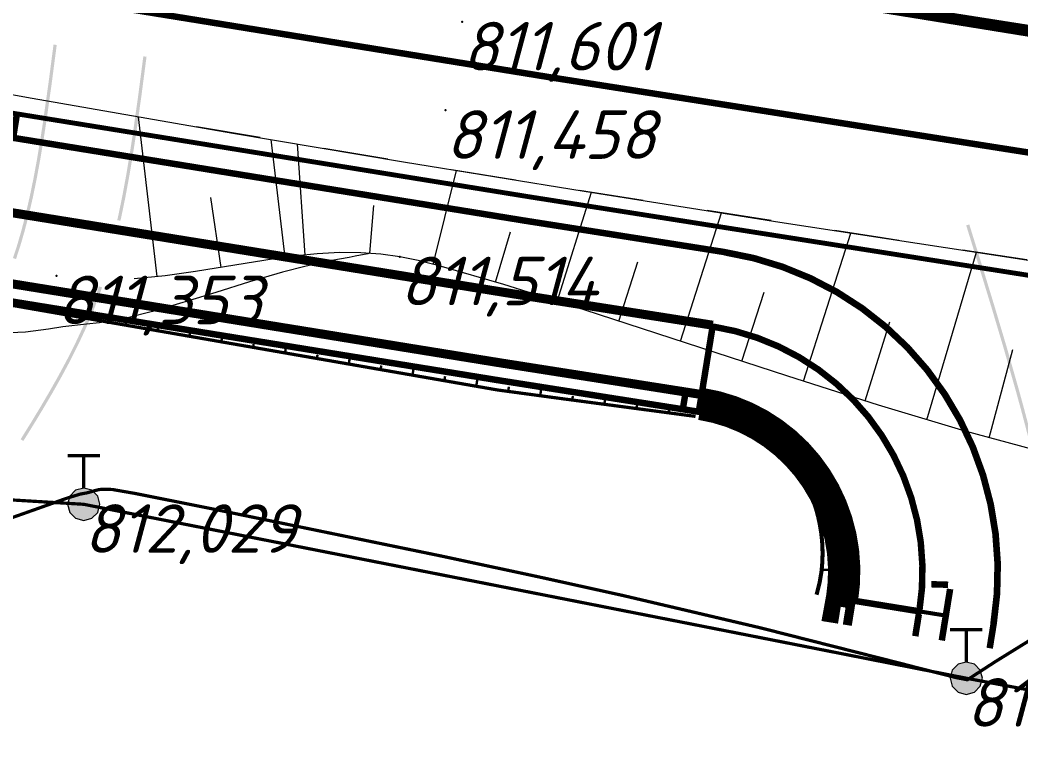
# Model space of a CAD drawing. Header units: metres. Extents: x 629572 to 645168, y 4785785 to 4790166.
# Drawn here: x 635533.8 to 635564.75, y 4788039.04 to 4788061.88 of the extents above; entities that cross this region are included whole.
import ezdxf

# ---------------------------------------------------------------- set-up
doc = ezdxf.new("R2010")
doc.units = ezdxf.units.M
for name, pattern in [('Cплошная', [0]), ('Сплошная', [0]), ('Сплошная_0_50', [0]), ('Штриховая 2', [4, 2, -2]), ('Штриховая 2_0_50', [2, 1, -1]), ('Штрихпунктирная 2', [10, 5, -2.5, 0, -2.5])]:
    doc.linetypes.add(name, pattern=pattern)
doc.layers.get('0').update_dxf_attribs({"linetype": 'CONTINUOUS'})
for name, color, linetype in [('АД ось слева_9м', 7, 'CONTINUOUS'), ('Бровка', 7, 'CONTINUOUS'), ('Горизонтали', 7, 'CONTINUOUS'), ('Границы частей обочин', 7, 'CONTINUOUS'), ('Грунтовая часть обочины', 7, 'CONTINUOUS'), ('Дороги грунтовые_проселочные', 7, 'CONTINUOUS'), ('Дороги с покрытием (край_ бровка)', 7, 'CONTINUOUS'), ('Дорожные полосы', 7, 'CONTINUOUS'), ('каб.TNS+', 7, 'CONTINUOUS'), ('Кабельные столбики-сторожки', 7, 'CONTINUOUS'), ('Нурсултан', 7, 'CONTINUOUS'), ('Общая поверхность по верху_ ПЧ или ДП_откосы', 7, 'CONTINUOUS'), ('Тротуар укрепленной части обочины', 7, 'CONTINUOUS'), ('Укрепленная часть обочины', 7, 'CONTINUOUS')]:
    doc.layers.add(name, color=color, linetype=linetype)
doc.styles.add('ISOCPEUR', font='isocpeui.ttf')
doc.styles.get("Standard").update_dxf_attribs({"font": 'isocpeui.ttf'})
doc.linetypes.add('TELEFON', pattern='A,8,["o",Standard,S=1,R=0,X=-4.33,Y=-0.34],-2', length=10)

# ---------------------------------------------------------------- blocks, each defined once
blk = doc.blocks.new('1010 - 119.2 эл.кабел.столбики-сторожки')
blk.add_hatch(color=7).paths.add_polyline_path([(-2.01e-05, 0.50001912), (-0.25001961, 0.43303235), (-0.43303235, 0.25001961), (-0.50001912, 2.01e-05), (-0.43303235, -0.24999951), (-0.25001961, -0.43301225), (-2.01e-05, -0.49999902), (0.24999951, -0.43301225), (0.43301225, -0.24999951), (0.49999902, 0), (0.43301225, 0.25001961), (0.24999951, 0.43303235), (0, 0.50001912)])
at = {"color": 7, "linetype": 'Continuous', "lineweight": 0, "const_width": 0.1, "flags": 128}
for points in [[(-0.5, 1.5), (0.5, 1.5)], [(0, 0.5), (0, 1.5)]]:
    blk.add_lwpolyline(points, dxfattribs=at)
at = {"color": 7, "linetype": 'Continuous', "lineweight": 0, "flags": 128}
blk.add_lwpolyline([(0, 0.5), (-0.25, 0.4330127), (-0.4330127, 0.25), (-0.5, 0), (-0.4330127, -0.25), (-0.25, -0.4330127), (0, -0.5), (0.25, -0.4330127), (0.4330127, -0.25), (0.5, -0), (0.4330127, 0.25), (0.25, 0.4330127), (0, 0.5)], close=True, dxfattribs=at)
at = {"color": 7, "style": 'ISOCPEUR', "flags": 1}
for tag in ['X', 'Отметка', 'Отметка', 'Имя объекта CREDO-III', 'Код объекта CREDO-III', 'Примечание', 'Тип попереч. профиля', 'Y']:
    blk.add_attdef(tag, (0, 0), '', height=2.5, dxfattribs=at)

msp = doc.modelspace()

# ---------------------------------------------------------------- hatches: boundary and pattern name
at = {"layer": 'Дороги грунтовые_проселочные'}
for points in [[(635533.67941573, 4788054.48933834), (635533.80289368, 4788054.86398859), (635533.80370675, 4788054.86375268), (635533.81785904, 4788054.9093945), (635533.81705564, 4788054.90965966), (635533.94627489, 4788055.35405696), (635533.94689613, 4788055.35389744), (635533.95789241, 4788055.39400916), (635533.95727636, 4788055.3941877), (635534.07862689, 4788055.86518262), (635534.07909409, 4788055.86507587), (635534.08759975, 4788055.90000746), (635534.08713565, 4788055.90012666), (635534.20077394, 4788056.39542384), (635534.20111828, 4788056.39535307), (635534.20421994, 4788056.41044139), (635534.20766389, 4788056.42545407), (635534.20732148, 4788056.42553288), (635534.31365098, 4788056.94286186), (635534.31389829, 4788056.94281549), (635534.31890246, 4788056.96841409), (635534.31865635, 4788056.96846547), (635534.41828285, 4788057.50561207), (635534.41845534, 4788057.50558306), (635534.42224505, 4788057.52697399), (635534.422073, 4788057.52700573), (635534.51577144, 4788058.0818336), (635534.51588518, 4788058.08181541), (635534.51871288, 4788058.09925368), (635534.51859888, 4788058.09927292), (635534.60648604, 4788058.66465457), (635534.60661791, 4788058.66463566), (635534.60794397, 4788058.67403416), (635534.6094017, 4788058.6834128), (635534.60926999, 4788058.68343346), (635534.77693273, 4788059.87188678), (635534.77699986, 4788059.87187805), (635534.77882074, 4788059.88526933), (635534.7787532, 4788059.88527826), (635534.93841706, 4788061.10519454), (635534.8392608, 4788061.11817217), (635534.67878521, 4788059.89205194), (635534.50902108, 4788058.68870021), (635534.41852752, 4788058.10655107), (635534.32179238, 4788057.53373941), (635534.21812825, 4788056.97482597), (635534.10649501, 4788056.43169178), (635533.98594273, 4788055.90625909), (635533.85563099, 4788055.40048085), (635533.71484886, 4788054.91632064), (635533.58443927, 4788054.52064095)], [(635536.90692769, 4788055.66930187), (635536.93675546, 4788055.79930773), (635536.94045514, 4788055.815433), (635536.94378594, 4788055.83163849), (635537.06157012, 4788056.40469951), (635537.06694497, 4788056.43219434), (635537.17529173, 4788057.01635285), (635537.17936217, 4788057.03932833), (635537.27961971, 4788057.63299895), (635537.28265688, 4788057.65172897), (635537.37617341, 4788058.25332636), (635537.3777393, 4788058.26339988), (635537.37916341, 4788058.27349442), (635537.55136623, 4788059.49412809), (635537.553322, 4788059.50851134), (635537.7147392, 4788060.74182783), (635537.61558294, 4788060.75480546), (635537.45416574, 4788059.52148897), (635537.45234486, 4788059.50809769), (635537.28014203, 4788058.28746402), (635537.27881614, 4788058.27806566), (635537.27735824, 4788058.26868688), (635537.18384171, 4788057.66708949), (635537.18101401, 4788057.64965122), (635537.08075647, 4788057.0559806), (635537.07696675, 4788057.03458966), (635536.96862, 4788056.45043116), (635536.96361583, 4788056.42483256), (635536.84583165, 4788055.85177154), (635536.84273056, 4788055.83668369), (635536.83928604, 4788055.82167053), (635536.80945827, 4788055.69166467)], [(635565.09313244, 4788048.90819077), (635565.01471864, 4788049.21589829), (635565.01477696, 4788049.21591373), (635565.01156708, 4788049.22826552), (635565.0115087, 4788049.22825036), (635564.84709719, 4788049.84884845), (635564.84714425, 4788049.84886144), (635564.84415687, 4788049.85994715), (635564.84410946, 4788049.85993533), (635564.67488732, 4788050.47742934), (635564.67496393, 4788050.47745104), (635564.67294996, 4788050.48449893), (635564.67101223, 4788050.49156962), (635564.6709356, 4788050.49154809), (635564.31281353, 4788051.74478403), (635564.31289645, 4788051.74480877), (635564.30861384, 4788051.7594807), (635564.30853068, 4788051.75945681), (635563.9347556, 4788053.01354852), (635563.93479217, 4788053.01356017), (635563.93330183, 4788053.01842621), (635563.93184789, 4788053.02330448), (635563.93181131, 4788053.02329285), (635563.54543409, 4788054.28483669), (635563.54544326, 4788054.28483945), (635563.54394462, 4788054.28969991), (635563.54393553, 4788054.28969687), (635563.14969622, 4788055.5598012), (635563.05416532, 4788055.53014849), (635563.44910253, 4788054.25779577), (635563.83754909, 4788052.98949539), (635564.21469176, 4788051.72410478), (635564.57662293, 4788050.45753893), (635564.74904431, 4788049.82837097), (635564.91633011, 4788049.19692335), (635564.99620304, 4788048.88349003)], [(635533.90764792, 4788048.86625505), (635534.21462171, 4788049.35958737), (635534.2190092, 4788049.36663844), (635534.22331564, 4788049.3737393), (635534.50596964, 4788049.83980548), (635534.5158271, 4788049.85630503), (635534.79193443, 4788050.32549185), (635534.80463968, 4788050.34752149), (635535.07187129, 4788050.82040836), (635535.08719299, 4788050.84822829), (635535.34321983, 4788051.32539459), (635535.35225668, 4788051.3422369), (635535.36084645, 4788051.35931155), (635535.60333946, 4788051.8413367), (635535.62286094, 4788051.8816827), (635535.84949108, 4788052.36914609), (635535.86498379, 4788052.40363917), (635535.97162246, 4788052.64959127), (635535.98230397, 4788052.67488046), (635536.08410352, 4788052.92240939), (635536.09491757, 4788052.94947421), (635536.19158688, 4788053.1986524), (635536.20243317, 4788053.22751664), (635536.2936811, 4788053.47841651), (635536.3012246, 4788053.4991585), (635536.30813331, 4788053.52012048), (635536.33870589, 4788053.61288191), (635536.24372942, 4788053.64418453), (635536.21315685, 4788053.5514231), (635536.20672461, 4788053.5319068), (635536.19970136, 4788053.51259531), (635536.10845342, 4788053.26169545), (635536.09835517, 4788053.23482188), (635536.00168586, 4788052.98564369), (635535.99161762, 4788052.96044544), (635535.88981807, 4788052.71291652), (635535.87987323, 4788052.68937143), (635535.77323456, 4788052.44341934), (635535.75881033, 4788052.41130513), (635535.53218019, 4788051.92384175), (635535.51400505, 4788051.88627828), (635535.27151203, 4788051.40425313), (635535.26351467, 4788051.38835606), (635535.25510106, 4788051.37267532), (635534.99907423, 4788050.89550901), (635534.98480921, 4788050.86960773), (635534.71757761, 4788050.39672086), (635534.70574859, 4788050.37621054), (635534.42964127, 4788049.90702371), (635534.42046364, 4788049.89166209), (635534.13780965, 4788049.42559591), (635534.13380021, 4788049.41898477), (635534.12971531, 4788049.41241999), (635533.82274152, 4788048.91908767)]]:
    msp.add_hatch(color=7, dxfattribs=at).paths.add_polyline_path(points)

# ---------------------------------------------------------------- linework, layer by layer
at = {"layer": 'АД ось слева_9м', "color": 1, "linetype": 'Штрихпунктирная 2', "lineweight": 0, "true_color": 0xff0000, "const_width": 0.3, "flags": 128}
msp.add_lwpolyline([(640034.33692704, 4789067.94364409, 0.0247400068), (639810.35452944, 4788955.08488888), (639724.25312346, 4788906.21871847, -0.0177491096), (639596.56787708, 4788839.62800443), (638712.15513538, 4788417.60731428, -0.0245074045), (638440.19953026, 4788303.83698078), (638256.38286615, 4788237.31875451, 0.0080079693), (638136.77244169, 4788191.85570681), (638136.77244157, 4788191.85570677), (638136.69508838, 4788191.82487875), (638136.6950885, 4788191.8248788, -0.009799125300000001), (637971.28132157, 4788129.62951418), (637971.28132238, 4788129.62951447), (637971.27672775, 4788129.62788892), (637971.27672694, 4788129.62788864, -0.0320991529), (637723.09012547, 4788059.3686566), (637723.08931034, 4788059.36848145, -0.0148544841), (637369.47928553, 4787994.29531906), (637135.49835815, 4787958.38615957), (637135.49836123, 4787958.3861602, 0.0012640516), (637025.37248984, 4787941.20001451), (637025.3722941, 4787941.19998332), (637025.37204997, 4787941.1999446), (637025.37205145, 4787941.19994477, -0.0027756918), (636826.75148154, 4787910.81821659), (636826.75148041, 4787910.81821647), (636826.74634285, 4787910.81745978), (636826.7463425, 4787910.81745972), (636820.56125474, 4787909.90688679), (636814.37233732, 4787908.9982175), (636808.17923748, 4787908.0938714), (636801.98160753, 4787907.19627296), (636795.7791077, 4787906.30785191), (636789.57140901, 4787905.43104367), (636783.35819608, 4787904.56828971), (636777.13917011, 4787903.72203787), (636770.91405166, 4787902.89474269), (636764.68258364, 4787902.08886563), (636758.44453422, 4787901.30687536), (636752.19969969, 4787900.55124789), (636745.94790751, 4787899.82446668), (636739.68901919, 4787899.12902272), (636733.42293328, 4787898.46741453), (636727.14958841, 4787897.84214803, -0.062513229), (636475.68197998, 4787905.03061558), (636469.45459804, 4787906.01322857), (636463.23653925, 4787907.03170925), (636457.02759918, 4787908.08355926), (636450.82753381, 4787909.16628999), (636444.63606259, 4787910.27742242), (636438.45287137, 4787911.41448699), (636432.27761537, 4787912.57502337), (636426.10992208, 4787913.75658019), (636419.94939422, 4787914.95671466), (636413.79561261, 4787916.17299224), (636407.64813908, 4787917.40298615), (636401.50651932, 4787918.64427691), (636395.37028575, 4787919.89445189), (636389.23896035, 4787921.15110471), (636383.1120575, 4787922.41183475), (636376.98908681, 4787923.67424655), (636376.4404835, 4787923.78739279), (636376.44048352, 4787923.78739279, 0.0110509857), (636059.77436426, 4787981.83350454), (636059.77436426, 4787981.83350456), (635773.19389219, 4788027.84360801), (635773.19389219, 4788027.84360797, -0.0003196079), (635722.69704323, 4788035.9839219), (635722.69704323, 4788035.98392194), (634281.95240425, 4788269.18326503), (634281.95240425, 4788269.18326501, -0.0004711133), (634207.53735072, 4788281.30007084), (634207.53735072, 4788281.30007086), (634184.80418925, 4788285.02364234)], format="xyb", dxfattribs=at)
at = {"layer": 'Бровка', "color": 16, "linetype": 'Сплошная', "lineweight": 0, "true_color": 0x800000, "const_width": 0.3, "flags": 128}
msp.add_lwpolyline([(635554.80927824, 4788049.75831963, -0.415532185), (635558.96336502, 4788044.02699332)], format="xyb", dxfattribs=at)
at = {"layer": 'Горизонтали', "color": 34, "linetype": 'Сплошная', "lineweight": 0, "true_color": 0xa55200, "elevation": 811.5, "flags": 128}
msp.add_lwpolyline([(635544.62103538, 4788054.66527644), (635544.55652213, 4788054.65186913), (635544.16764892, 4788054.57552172), (635543.97713174, 4788054.54082794), (635543.44426739, 4788054.44133906), (635542.65374851, 4788054.26873083), (635541.92228687, 4788054.08146904), (635540.89586762, 4788053.77974114), (635539.86009799, 4788053.45837612), (635539.01315028, 4788053.19526439), (635537.89703473, 4788052.86450376), (635537.08042515, 4788052.65924582), (635536.66756064, 4788052.57602402), (635536.2616753, 4788052.51749822), (635535.85414963, 4788052.47475273), (635535.12797598, 4788052.39318281), (635534.68871533, 4788052.32532044), (635533.97255259, 4788052.22632965), (635533.50129632, 4788052.20770357), (635532.92784466, 4788052.2291766), (635531.98119015, 4788052.30349501), (635530.47255333, 4788052.45993594), (635529.42480187, 4788052.58241256), (635528.44884319, 4788052.71606772), (635526.3794411, 4788053.0628275), (635524.76669402, 4788053.37992698), (635522.39268346, 4788053.8767522), (635520.06009685, 4788054.3632696), (635518.23666265, 4788054.70424311), (635516.62797362, 4788054.94760907), (635515.0967622, 4788055.14532919), (635513.97254249, 4788055.27461869), (635512.99621986, 4788055.37252606), (635512.92580184, 4788055.37894219), (635511.53861004, 4788055.53319519), (635510.46459731, 4788055.67801754), (635509.48547478, 4788055.8322228), (635508.55714803, 4788056.00273555), (635507.68543469, 4788056.18875729), (635505.9690046, 4788056.62210073), (635504.49296996, 4788056.99519724), (635503.99708104, 4788057.0986227), (635503.59171618, 4788057.16240063), (635503.16170425, 4788057.19384024), (635502.77938663, 4788057.17664695), (635502.51194198, 4788057.12886151), (635502.27285257, 4788057.05062084), (635501.98711006, 4788056.89746231), (635501.90368348, 4788056.84462008), (635501.84377871, 4788056.80667652), (635501.79139126, 4788056.77349441), (635501.79097242, 4788056.77322912), (635501.78342866, 4788056.76845092)], dxfattribs=at)
at = {"layer": 'Горизонтали', "color": 34, "linetype": 'Сплошная', "lineweight": 0, "const_width": 0.1, "elevation": 812, "flags": 128}
msp.add_lwpolyline([(635644.01479915, 4788037.97613065), (635643.4912725, 4788037.40165421), (635642.74539944, 4788036.56556816), (635642.11065089, 4788035.80443921), (635641.53769279, 4788035.05928207), (635641.03466936, 4788034.33942862), (635640.60107262, 4788033.65045009), (635640.15474332, 4788032.87427085), (635639.69650034, 4788032.01439765), (635639.15144328, 4788030.93016252), (635638.96898434, 4788030.56275366), (635638.67137204, 4788029.98429002), (635638.45699363, 4788029.60912124), (635638.28789449, 4788029.37047545), (635638.13195513, 4788029.22325374), (635637.99525014, 4788029.15018496), (635637.83420081, 4788029.11148569), (635637.62737651, 4788029.09967932), (635637.27263862, 4788029.10891311), (635637.26394192, 4788029.10924372), (635637.25096285, 4788029.10973685), (635635.63034628, 4788029.19213641), (635632.67064757, 4788029.38135144), (635631.53652343, 4788029.45747526), (635627.36655909, 4788029.73217463), (635624.25968331, 4788029.91808065), (635621.74186658, 4788030.04361156), (635619.83886563, 4788030.10650795), (635618.18219994, 4788030.11593744), (635617.28280261, 4788030.11784899), (635616.66326591, 4788030.13808218), (635616.08789493, 4788030.18437974), (635615.51773961, 4788030.26152852), (635614.88027187, 4788030.38170984), (635614.16887906, 4788030.54849231), (635613.35000071, 4788030.76975269), (635612.38971967, 4788031.05467889), (635610.6828296, 4788031.59862414), (635608.48971476, 4788032.33207316), (635601.9828376, 4788034.59164833), (635597.08170251, 4788036.29643146), (635595.39845847, 4788036.85819852), (635594.01106218, 4788037.29682584), (635592.88931317, 4788037.62304982), (635591.77489194, 4788037.9119672), (635591.01317077, 4788038.10668682), (635589.74034387, 4788038.47163171), (635587.76477317, 4788039.08043572), (635586.311721, 4788039.53058791), (635585.0703039, 4788039.89299943), (635584.12142801, 4788040.12755754), (635583.26722803, 4788040.28294894), (635582.44837901, 4788040.36855345), (635581.81637119, 4788040.39328904), (635580.91391101, 4788040.39693949), (635579.30012337, 4788040.41790356), (635578.62627164, 4788040.45694022), (635577.97583431, 4788040.51797039), (635577.25813281, 4788040.61281887), (635576.5071961, 4788040.73922367), (635575.7434045, 4788040.89375238), (635574.98773691, 4788041.07216422), (635574.26277545, 4788041.26898727), (635573.58293989, 4788041.48016465), (635572.96291316, 4788041.70112208), (635572.41339695, 4788041.92803129), (635571.735387, 4788042.26800225), (635571.12196898, 4788042.65275758), (635570.57307857, 4788043.07975835), (635570.00635449, 4788043.61327654), (635569.84491243, 4788043.77247699), (635569.6048471, 4788043.99073236), (635569.38846241, 4788044.15857724), (635569.18919855, 4788044.28252849), (635568.95246438, 4788044.39654649), (635568.93752912, 4788044.403217), (635568.93364754, 4788044.40495212), (635568.79105822, 4788044.46207072), (635568.66753184, 4788044.48961602), (635568.53070511, 4788044.49480885), (635568.37685388, 4788044.47675285), (635567.98722395, 4788044.36309742), (635567.48604362, 4788044.14175636), (635566.87053938, 4788043.81565866), (635566.0726289, 4788043.35487656), (635563.95694022, 4788042.04528896), (635563.09585875, 4788041.48641667), (635563.0913791, 4788041.48314577), (635562.74340777, 4788041.55072024), (635561.47834458, 4788041.87225534), (635561.04638558, 4788041.98471531), (635556.69140386, 4788043.08941959), (635552.44774691, 4788044.08723997), (635549.84348171, 4788044.66330855), (635546.8078451, 4788045.31261293), (635539.66564917, 4788046.7836251), (635537.35226822, 4788047.2443809), (635536.6623986, 4788047.36462368), (635536.49024893, 4788047.37167333), (635536.41332308, 4788047.37327009), (635536.36575279, 4788047.37256797), (635536.32124413, 4788047.37008489), (635536.27620708, 4788047.36517308), (635536.2299827, 4788047.35770867), (635536.18342538, 4788047.34808031), (635536.14023691, 4788047.3375177), (635536.07934654, 4788047.32032844), (635536.01991041, 4788047.30260507), (635535.96719213, 4788047.28687138), (635535.90037744, 4788047.26793533), (635535.85120032, 4788047.25625949), (635535.80166195, 4788047.24842099), (635535.79764632, 4788047.24801825), (635535.65690029, 4788047.22114796), (635535.24577919, 4788047.09456685), (635534.37310152, 4788046.78432092), (635534.31580522, 4788046.76345371), (635533.57219526, 4788046.50085237), (635532.94715971, 4788046.30560707), (635532.342712, 4788046.14704666), (635531.76079116, 4788046.02668438), (635531.18689484, 4788045.9424307), (635530.63048698, 4788045.89664354), (635530.09090353, 4788045.88927071), (635529.56806129, 4788045.9203169), (635529.14970094, 4788045.97391067), (635528.71236813, 4788046.05491582), (635528.25203032, 4788046.16406147), (635527.76186883, 4788046.30295444), (635526.69041291, 4788046.66713605), (635525.18255663, 4788047.25464475), (635524.04832334, 4788047.70225107), (635523.19503389, 4788048.01971409), (635521.83106128, 4788048.47375773), (635520.3068101, 4788048.9193283), (635518.63619336, 4788049.35283944), (635516.76578942, 4788049.78809334), (635515.49262621, 4788050.06174816), (635514.83071897, 4788050.17881163), (635514.38487676, 4788050.23765984), (635514.05710824, 4788050.27635292), (635513.77219363, 4788050.30582869), (635513.74729025, 4788050.30817596), (635513.3476449, 4788050.3521404), (635512.61532429, 4788050.47688858), (635511.62309776, 4788050.72319843), (635510.55678117, 4788051.02497592), (635508.54894286, 4788051.58854659), (635506.85910279, 4788052.02312765), (635504.98963033, 4788052.44529045), (635503.32276919, 4788052.75404649), (635502.58184242, 4788052.86280592), (635501.90518495, 4788052.94082652), (635501.2948534, 4788052.98787295), (635500.75216997, 4788053.00384611), (635500.33093935, 4788052.99307571), (635499.92808187, 4788052.9600588), (635499.54383789, 4788052.9048169), (635499.17825778, 4788052.82735778), (635498.83591632, 4788052.72920568), (635498.51017397, 4788052.60902495), (635498.2024729, 4788052.46812488), (635497.87233817, 4788052.28790123), (635497.45588232, 4788052.04880304)], dxfattribs=at)
at = {"layer": 'Границы частей обочин', "color": 86, "linetype": 'Сплошная', "lineweight": 0, "true_color": 0x128000, "const_width": 0.1, "flags": 128}
msp.add_lwpolyline([(635562.42432131, 4788043.46680188), (635562.29997329, 4788042.69855902)], dxfattribs=at)
at = {"layer": 'Грунтовая часть обочины', "color": 30, "linetype": 'Сплошная', "lineweight": 0, "true_color": 0xff7f27, "flags": 128}
for points, const_width in [([(635474.08069165, 4788066.0948895), (635492.52152861, 4788054.85398063), (635512.26457901, 4788051.65836479), (635532.7905553, 4788053.2997963), (635548.6104514, 4788050.73918335), (635554.78801818, 4788049.7677872), (635554.86790858, 4788050.26136346)], 0.2), ([(635559.46286376, 4788043.94614429), (635558.9692875, 4788044.0260347), (635558.84493948, 4788043.25779184)], 0.5)]:
    msp.add_lwpolyline(points, dxfattribs=dict(at, const_width=const_width))
at = {"layer": 'Грунтовая часть обочины', "color": 30, "linetype": 'Сплошная', "lineweight": 0, "true_color": 0xff7f27, "const_width": 0.5, "flags": 128}
msp.add_lwpolyline([(635554.81021019, 4788049.76424637, -0.415532185), (635558.9692875, 4788044.0260347)], format="xyb", dxfattribs=at)
at = {"layer": 'Дороги с покрытием (край_ бровка)', "color": 251, "linetype": 'Сплошная', "lineweight": 0, "true_color": 0x636466, "flags": 128}
msp.add_lwpolyline([(635302.024, 4788097.941), (635302.02400015, 4788097.94099998), (635313.96957762, 4788096.15827834), (635325.91597203, 4788094.38109793), (635337.864, 4788092.615), (635355.24918659, 4788090.07377276), (635361.9930897, 4788089.09078406), (635376.14296184, 4788087.02746304), (635389.5, 4788085.066), (635395.40553775, 4788084.16331377), (635401.30359036, 4788083.2122253), (635404.32891253, 4788082.69436573), (635407.187, 4788082.181), (635410.15281923, 4788081.60994799), (635414.12515769, 4788080.80180088), (635418.34740421, 4788079.92165087), (635421.67818057, 4788079.22651638), (635425.2190855, 4788078.50358164), (635427.575, 4788078.053), (635428.75536959, 4788077.8223196), (635430.00553109, 4788077.54083595), (635431.35154779, 4788077.20290632), (635432.87682815, 4788076.78765152), (635435.08934605, 4788076.15198478), (635438.12781241, 4788075.28796719), (635439.62124466, 4788074.89785854), (635440.97255198, 4788074.57920978), (635442.23983441, 4788074.31837416), (635443.445, 4788074.111), (635446.64235515, 4788073.59942273), (635449.70852616, 4788073.10815239), (635462.81623968, 4788071.01334861), (635475.927, 4788068.938), (635487.34785568, 4788067.19358607), (635489.40221006, 4788066.88424701), (635499.398109, 4788065.37060585), (635505.7806475, 4788064.37933031), (635511.255, 4788063.499), (635516.52529891, 4788062.61081627), (635522.72595201, 4788061.52174964), (635528.45446325, 4788060.49408814), (635534.18404412, 4788059.46623602), (635540.38465687, 4788058.3771826), (635545.655, 4788057.489), (635551.24466542, 4788056.58454643), (635557.29164574, 4788055.63193504), (635569.15431659, 4788053.81814803), (635581.1299997, 4788052.02600004), (635581.13, 4788052.026)], dxfattribs=at)
at = {"layer": 'Дорожные полосы', "color": 5, "linetype": 'Сплошная', "lineweight": 0, "true_color": 0x0000ff, "const_width": 0.15, "flags": 128}
for points in [[(635078.2358310074, 4788136.497794684), (635550.12836892, 4788060.1171323), (635648.91552232, 4788044.58327175), (635678.53009793, 4788039.78984799), (635722.13600787, 4788032.53026856), (635722.13798104, 4788032.52994006), (635722.13798104, 4788032.52994002), (635722.13995422, 4788032.52961153, 0.0003195829), (635772.60079397, 4788024.16203218), (635772.60276757, 4788024.16170621), (635772.60276757, 4788024.16170625), (635772.60474117, 4788024.16138027), (635777.19569712, 4788023.40310143), (636059.17991931, 4787978.13091963), (636059.17991931, 4787978.13091961, -0.0110509857), (636375.68301029, 4787920.11469156), (636375.68301027, 4787920.11469156), (636376.23161358, 4787920.00154533), (636382.35530089, 4787918.7389858), (636388.48435378, 4787917.47781342), (636394.61926316, 4787916.22042616), (636400.76051549, 4787914.96922885), (636406.90858999, 4787913.72663372), (636413.06395574, 4787912.495061), (636419.22706886, 4787911.27693939), (636425.39836962, 4787910.0747066), (636431.57827956, 4787908.89080983), (636437.76719857, 4787907.72770617), (636443.96550195, 4787906.58786304), (636450.1735375, 4787905.4737585), (636456.39162251, 4787904.38788156), (636462.62004078, 4787903.33273241), (636468.85903963, 4787902.31082258), (636475.10882684, 4787901.32467502, 0.0584568152), (636711.18520993, 4787892.66587641, 0.004041144799999999), (636727.50108616, 4787894.1817986), (636727.50310124, 4787894.18200226), (636727.50511633, 4787894.18220593), (636730.25464978, 4787894.46386951), (636733.00342489, 4787894.75284044), (636735.75144439, 4787895.04891124), (636738.49871258, 4787895.35187455), (636741.24523534, 4787895.66152315), (636743.99102005, 4787895.97764991), (636746.73607552, 4787896.30004787), (636749.48041199, 4787896.62851019), (636752.22404108, 4787896.96283014), (636754.9669757, 4787897.30280114), (636757.70923003, 4787897.64821675), (636760.4508195, 4787897.99887064), (636763.19176069, 4787898.35455663), (636769.20099972, 4787899.15146981), (636775.20739771, 4787899.96952563), (636781.21118481, 4787900.806532), (636787.21261184, 4787901.66029949), (636793.21194795, 4787902.52864109), (636799.20947814, 4787903.409372), (636805.20550098, 4787904.30030933), (636811.20032614, 4787905.19927179), (636819.21812861, 4787906.37394046), (636827.22720233, 4787907.55268196), (636827.22720281, 4787907.55268203), (636827.23234037, 4787907.55343873), (636827.23234137, 4787907.55343883, 0.0001908969), (636840.90559171, 4787909.5726669, 0.0013820945), (636939.92171407, 4787924.05844886, 0.0012026699), (637025.95785543, 4787937.49598244), (637025.95809974, 4787937.49602119), (637025.9595592, 4787937.49625274), (637025.95955772, 4787937.49625257), (637025.95980185, 4787937.49629129), (637025.95980494, 4787937.49629192), (637025.96180802, 4787937.49660971), (637025.96205201, 4787937.49664842, -0.0012640289), (637136.06721527, 4787954.67955729), (637136.06721219, 4787954.67955667), (637370.04813957, 4787990.58871616, 0.0015523956), (637407.2017367, 4787996.40882333, 0.0041366994), (637506.23902328, 4788011.81208593, 0.0012410034), (637535.8359336, 4788017.12204276, 0.0016522228), (637575.10584773, 4788024.90998306, 0.0024820106), (637633.99305968, 4788037.09536585, 2.449e-06), (637634.0511007, 4788037.10767724, 0.0037865851), (637723.87545384, 4788055.70180969), (637723.87627067, 4788055.70198524), (637723.87718721, 4788055.70218222), (637723.87800233, 4788055.70235737), (637723.87937594, 4788055.70265258), (637723.88019624, 4788055.70282888, 0.0320988826), (637972.52747447, 4788126.09261911), (637972.52747561, 4788126.09261952), (637972.52936223, 4788126.09328699), (637972.5301859, 4788126.0935784), (637972.53207024, 4788126.09424506), (637972.5320691, 4788126.09424465, 0.009799125300000001), (638138.08340569, 4788188.34133529), (638138.08340552, 4788188.34133522), (638138.16075871, 4788188.37216324), (638138.16075888, 4788188.37216331, -0.0002934606), (638142.51397459, 4788190.10411599, -0.0062438374), (638235.45013262, 4788226.16090282, -0.0014705823), (638257.50578318, 4788234.21568226), (638263.56776247, 4788236.40934687), (638357.75337977, 4788270.0139893), (638441.47557234, 4788300.31076232, 0.0026289015), (638471.20860655, 4788311.24747512, 0.0083335262), (638565.14921893, 4788346.81648804, 0.0024999648), (638592.95544595, 4788358.44388658, 0.0083335262), (638684.25296627, 4788400.3336958, 0.0027069848), (638713.77010518, 4788414.22288338), (638862.1162690811, 4788485.010138603)], [(634319.34222737, 4788254.77396632), (634339.08527778, 4788251.57835048), (634354.9995537, 4788249.7622222), (635549.52919095, 4788056.41531035), (635648.31634435, 4788040.88144979), (635677.93091996, 4788036.08802604), (635721.5368299, 4788028.82844661), (635721.53880316, 4788028.82811809), (635721.53880316, 4788028.82811806), (635721.54077643, 4788028.82778955, 0.0003195829), (635772.00634883, 4788020.45944728), (635772.00832252, 4788020.45912129), (635772.00832252, 4788020.45912133), (635772.01029621, 4788020.45879534), (635776.60125217, 4788019.70051649), (636058.58547435, 4787974.42833469), (636058.58547435, 4787974.42833467, -0.0110509857), (636374.92553706, 4787916.44199033), (636374.92553703, 4787916.44199034), (636375.47414035, 4787916.3288441), (636381.59854429, 4787915.06613684), (636387.72974721, 4787913.80452212), (636393.86824056, 4787912.54640043), (636400.01451166, 4787911.29418078), (636406.1690409, 4787910.0502813), (636412.33229887, 4787908.81712976), (636418.5047435, 4787907.59716411), (636424.68681716, 4787906.39283302), (636430.87894375, 4787905.20659628), (636437.08152576, 4787904.04092535), (636443.29494131, 4787902.89830366), (636449.51954119, 4787901.78122701), (636455.75564584, 4787900.69220386), (636462.0035423, 4787899.63375558), (636468.26348121, 4787898.60841658), (636474.5356737, 4787897.61873445, 0.0584568152), (636711.48533565, 4787888.92790576, 0.004041144799999999), (636727.86159243, 4787890.44916746), (636727.86361497, 4787890.44937184), (636727.86563751, 4787890.44957623), (636729.31298433, 4787890.59688633), (636730.7601218, 4787890.74623903), (636732.20705015, 4787890.89760433), (636733.65376972, 4787891.05095225), (636735.10028099, 4787891.20625282), (636736.54658455, 4787891.36347607), (636737.99268111, 4787891.52259203), (636739.43857149, 4787891.68357075), (636740.88425664, 4787891.84638231), (636742.32973762, 4787892.01099676), (636743.77501558, 4787892.1773842), (636745.22009182, 4787892.3455147), (636750.68274214, 4787892.9966337), (636756.14260039, 4787893.67076926), (636761.59977651, 4787894.36628745), (636767.05439955, 4787895.08155638), (636772.50661622, 4787895.81494619), (636777.95658939, 4787896.56482894), (636783.40449667, 4787897.32957856), (636788.85052896, 4787898.10757069), (636794.29488895, 4787898.89718258), (636799.73778971, 4787899.6967929), (636805.17945324, 4787900.5047816), (636808.46083717, 4787900.99562698), (636811.74190434, 4787901.48858546), (636819.76334697, 4787902.66378724), (636827.77363396, 4787903.84270724), (636827.77363458, 4787903.84270733), (636827.77877215, 4787903.84346403), (636827.778773, 4787903.8434641, 0.0001908969), (636841.45485607, 4787905.8631105, 0.0013820945), (636940.49147775, 4787920.35198567, 0.0012026699), (637026.54544305, 4787933.79230308), (637026.5456874, 4787933.79234184), (637026.54706695, 4787933.79256071), (637026.54706547, 4787933.79256055), (637026.54730961, 4787933.79259927), (637026.54731269, 4787933.79259989), (637026.54939575, 4787933.79293037), (637026.5496397, 4787933.79296907, -0.0012640289), (637136.63606931, 4787950.97295439), (637136.63606622, 4787950.97295376), (637241.3698971274, 4787967.046502489)]]:
    msp.add_lwpolyline(points, format="xyb", dxfattribs=at)
at = {"layer": 'Дорожные полосы', "color": 5, "linetype": 'Сплошная_0_50', "lineweight": 0, "true_color": 0x0000ff, "const_width": 0.2, "flags": 128}
for points in [[(634184.1165140256, 4788279.697228692), (634206.9077636956, 4788276.342030442), (634206.9097273713, 4788276.341741359), (634206.911668422, 4788276.341455596, 0.0004710883000001646), (634281.5271432165, 4788265.428741612), (634281.5291484994, 4788265.428450269), (634281.5311694507, 4788265.42815666), (634283.0087440809, 4788265.213480505), (635550.1533560943, 4788060.113087872), (635648.9405094837, 4788044.579227322), (635678.5051107606, 4788039.793892423), (635722.0860519722, 4788032.538469824), (635722.0880321985, 4788032.538140154), (635722.0898384996, 4788032.537839402, 0.000319582899999664), (635772.550829343, 4788024.170169305), (635772.5527928929, 4788024.169844987), (635772.5549373843, 4788024.169490828), (635777.1707047973, 4788023.407113919), (636059.1799193061, 4787978.130919635, -0.01105098569999255), (636375.6830102951, 4787920.114691565), (636376.2316135835, 4787920.001545332), (636382.3538676439, 4787918.73928121), (636388.4807698325, 4787917.478550285), (636394.6199787365, 4787916.220277949), (636400.7612320083, 4787914.969079931), (636406.9093064386, 4787913.726484166), (636413.0646720848, 4787912.494910672), (636419.2277850688, 4787911.276788145), (636425.399085685, 4787910.074554292), (636431.5789954856, 4787908.890656303), (636437.7679143522, 4787907.727551294), (636443.9662175984, 4787906.587706666), (636450.1742530162, 4787905.473600486), (636456.3923379104, 4787904.387721762), (636462.6207560848, 4787903.332570674), (636468.8597548862, 4787902.31065875), (636475.0917870168, 4787901.327310514, 0.05161549656340914), (636683.5722728829, 4787890.827752071, 0.05161549656340914)], [(634283.5779577576, 4788268.920152484), (635550.7442050062, 4788063.816257965), (635649.5313583958, 4788048.282397415), (635679.1126177871, 4788043.494366229), (635722.7018819047, 4788036.237558019), (635722.7038588877, 4788036.23722889), (635722.7057418823, 4788036.236915368, 0.000319582899999854), (635773.1619293612, 4788027.870041836), (635773.1638968342, 4788027.869716871), (635773.165965502, 4788027.869375234), (635777.7734805284, 4788027.108361356), (636059.7743642607, 4787981.833504567, -0.01105098569999372), (636376.4404835234, 4787923.787392789), (636376.9890868112, 4787923.674246558), (636383.1111020038, 4787922.412031692), (636389.2365712161, 4787921.151595922), (636395.3707631394, 4787919.894353014), (636401.506996999, 4787918.644177634), (636407.6486167157, 4787917.402886441), (636413.7960901763, 4787916.172892025), (636419.9498716926, 4787914.956613837), (636426.1103994568, 4787913.756478648), (636432.2780926535, 4787912.574921018), (636438.4533485648, 4787911.414383736), (636444.6365396891, 4787910.27731817), (636450.8280108175, 4787909.166184651), (636457.0280761138, 4787908.083452731), (636463.2370161264, 4787907.031601422), (636469.4550748807, 4787906.013119357), (636475.6706305919, 4787905.032370924, 0.05161408332375637), (636683.3742912051, 4787894.572522189)]]:
    msp.add_lwpolyline(points, format="xyb", dxfattribs=at)
at = {"layer": 'Дорожные полосы', "color": 5, "linetype": 'Сплошная', "lineweight": 0, "true_color": 0x0000ff, "const_width": 0.3, "elevation": 0.004999999999995453, "flags": 128}
msp.add_lwpolyline([(635078.835008977, 4788140.199616636), (635550.7275468888, 4788063.81895425), (635649.5147002888, 4788048.2850937), (635679.1292758987, 4788043.49166994), (635722.7351858388, 4788036.23209051), (635722.7371589188, 4788036.23176203), (635722.7371589188, 4788036.23176199), (635722.7391319987, 4788036.23143351, 0.0003195829), (635773.1952391088, 4788027.86461709), (635773.1972126188, 4788027.86429113), (635773.1972126188, 4788027.86429117), (635773.1991861187, 4788027.86396521), (635777.7901420788, 4788027.10568636), (636059.7743642587, 4787981.83350456), (636059.7743642587, 4787981.83350454, -0.004865177634671537), (636199.5052958813, 4787958.003001712)], format="xyb", dxfattribs=at)
at = {"layer": 'Дорожные полосы', "color": 6, "linetype": 'Сплошная', "lineweight": 0, "true_color": 0xff00ff, "const_width": 0.2, "flags": 128}
for points in [[(635533.70929486, 4788058.97592329), (635533.58945926, 4788058.2355589), (635549.40935536, 4788055.67494596), (635555.5868954728, 4788054.703553998)], [(635533.70929486, 4788058.97592329), (635533.58945926, 4788058.2355589), (635549.40935536, 4788055.67494596), (635555.5868954728, 4788054.703553998)], [(635533.70929486, 4788058.97592329), (635533.58945926, 4788058.2355589), (635549.40935536, 4788055.67494596), (635555.5868954728, 4788054.703553998)], [(635563.9050500934, 4788043.227130679), (635563.78070207, 4788042.45888781)]]:
    msp.add_lwpolyline(points, dxfattribs=at)
for points in [[(635555.58689547, 4788054.70355401, -0.415532185), (635563.90505009, 4788043.22713068)], [(635555.58596352, 4788054.69762727, -0.415532185), (635563.89912761, 4788043.22808929)], [(635555.58596352, 4788054.69762727, -0.415532185), (635563.89912761, 4788043.22808929)]]:
    msp.add_lwpolyline(points, format="xyb", dxfattribs=at)
at = {"layer": 'каб.TNS+', "color": 6, "linetype": 'TELEFON', "lineweight": 13, "const_width": 0.1, "flags": 128}
msp.add_lwpolyline([(638270.81271313, 4788133.68711515), (638193.60169542, 4788131.61871587), (638153.084, 4788130.094), (638066.482, 4788100.947), (638011.526, 4788045.935), (637996.50028945, 4788029.8008656), (637969.2590944, 4788028.23218572), (637969.23, 4788028.22), (637841.587, 4788016.866), (637760.758, 4788016.467), (637732.657, 4788017.43), (637667.163, 4787999.785), (637401.1938997, 4787932.44098391), (637269.9273318, 4787888.3015146), (637194.391, 4787823.922), (637136.709, 4787814.283), (637106.654, 4787810.567), (637089.63783265, 4787810.17115229), (637089.36604505, 4787910.21244962), (637066.761, 4787905.912), (636843.379, 4787868.532), (636788.513, 4787860.262), (636774.562, 4787887.226), (636711.899, 4787881.167), (636657.533, 4787873.006), (636554.764, 4787861.122), (636455.777, 4787831.223), (636434.918, 4787824.966), (636416.624, 4787808.72), (636304.267, 4787782.705), (636233.862, 4787772.269), (635989.861, 4787902.068), (635945.642, 4787983.21), (635945.279, 4787983.355), (635812.858, 4788009.948), (635741.502, 4788016.521), (635712.29, 4787997.799), (635689.435, 4787995.075), (635667.22, 4787994.642), (635660.21, 4788000.063), (635653.349, 4788024.57), (635563.056, 4788041.532), (635535.772, 4788046.908), (635514.092, 4788048.218), (635461.147, 4788049.694), (635402.158, 4788048.433), (635373.969, 4788051.91), (635330.663, 4788064.144), (635313.968, 4788070.275), (635301.548, 4788073.802), (635278.035, 4788082.722), (635224.613, 4788093.935), (635167.176, 4788095.166), (635130.187, 4788107.039), (635066.497, 4788114.071), (634802.661, 4788156.699), (634778.924, 4788160.199), (634765.28, 4788169.733), (634733.564, 4788170.831), (634651.904, 4788174.166), (634647.104, 4788179.829), (634433.393, 4788210.198), (634430.739, 4788207.656), (634426.743, 4788204.448), (634376.589, 4788205.395), (634325.052, 4788224.737), (634319.40160907, 4788227.36794195), (634104.50448168, 4788239.44059589), (633705.81, 4788334.102)], dxfattribs=at)
at = {"layer": 'Нурсултан', "color": 251, "linetype": 'Continuous', "lineweight": 0, "flags": 128}
for points in [[(635538.04719975, 4788053.9445693), (635537.46307349, 4788058.88844175)], [(635542.00207637, 4788054.5398672), (635541.57016284, 4788058.18308133)], [(635542.61650215, 4788054.61194873), (635542.37826185, 4788058.04577195)], [(635546.57939984, 4788054.32234876), (635547.3020921, 4788057.22340365)], [(635540.02626134, 4788054.23062146), (635539.70178948, 4788056.39315171)], [(635550.41257192, 4788053.18094671), (635551.47106192, 4788056.55115031)], [(635544.61307032, 4788054.66581924), (635544.74290118, 4788056.14386974)], [(635554.2184074, 4788051.9499597), (635555.49269993, 4788055.91706524)], [(635548.50298149, 4788053.77526466), (635548.96522559, 4788055.32797381)], [(635558.0225429, 4788050.71364461), (635559.4886828, 4788055.29311844)], [(635561.84093542, 4788049.52244295), (635563.37635461, 4788054.6975931)], [(635552.31685858, 4788052.56972745), (635552.90357521, 4788054.39972786)], [(635556.11995623, 4788051.33019196), (635556.80770934, 4788053.46726941)], [(635559.92815326, 4788050.10647977), (635560.68983117, 4788052.54852372)], [(635563.76175036, 4788048.965929), (635564.49975256, 4788051.69010217)]]:
    msp.add_lwpolyline(points, dxfattribs=at)
at = {"layer": 'Нурсултан', "color": 251, "linetype": 'Штриховая 2', "lineweight": 0, "flags": 128}
msp.add_lwpolyline([(635580.904, 4788048.416), (635581.13, 4788052.026), (635575.1418057, 4788052.91971823), (635569.1543168, 4788053.818148), (635560.45275598, 4788055.14258467), (635552.67156924, 4788056.3575665), (635545.655, 4788057.489), (635538.37931906, 4788058.7252584)], dxfattribs=at)
at = {"layer": 'Нурсултан', "color": 251, "linetype": 'Сплошная', "lineweight": 0, "flags": 128}
msp.add_lwpolyline([(635566.642, 4788048.269), (635565.08686065, 4788048.60694584), (635563.01860751, 4788049.16725244), (635560.34742615, 4788049.9728912), (635557.53560481, 4788050.86879264), (635551.24832069, 4788052.91799372), (635548.75857927, 4788053.70134511), (635546.82845473, 4788054.25954215), (635546.10983317, 4788054.44076399), (635545.543, 4788054.56), (635544.95871173, 4788054.64226473), (635544.34347625, 4788054.68419132), (635543.69106932, 4788054.68625462), (635542.98927341, 4788054.64851776), (635542.35980675, 4788054.58676679), (635541.65711514, 4788054.49464168), (635539.22971171, 4788054.10166741), (635538.28791307, 4788053.96819145), (635537.33621945, 4788053.87479801)], dxfattribs=at)
at = {"layer": 'Нурсултан', "color": 7}
for p in [(635547.4720000001, 4788061.818, 24.92399999999998), (635546.96, 4788059.086, 24.78099999999995), (635545.5429999996, 4788054.56, 24.83699999999999), (635534.9309999999, 4788053.974, 24.67599999999993), (635535.7719999999, 4788046.908, 25.35199999999998), (635563.0559999999, 4788041.532, 25.322)]:
    msp.add_point(p, dxfattribs=at)
at = {"layer": 'Общая поверхность по верху_ ПЧ или ДП_откосы', "color": 30, "linetype": 'Штриховая 2_0_50', "lineweight": 0, "true_color": 0xff7f27, "const_width": 0.125, "flags": 128}
for points in [[(635512.07036364, 4788050.45847034), (635512.28854609, 4788051.80643749), (635512.29367161, 4788051.80681038), (635525.10154021, 4788052.73973179), (635525.11179125, 4788052.74047756), (635530.71808743, 4788053.06473637), (635532.75617349, 4788053.11867332), (635532.7733618, 4788053.19357204), (635532.79055536, 4788053.2997961), (635532.7954911, 4788053.29899693), (635548.61045146, 4788050.73918343), (635550.55253673, 4788050.43379784), (635554.70649409, 4788049.78060627), (635554.71143341, 4788049.77982998)], [(635556.00497493, 4788049.41134171), (635555.77257628, 4788049.5022311), (635555.76444727, 4788049.50524345), (635555.53487057, 4788049.57564657), (635555.29346409, 4788049.63429577), (635555.29281106, 4788049.63444807), (635555.05062911, 4788049.68395803), (635554.80586559, 4788049.72066373), (635554.80340489, 4788049.72096826)], [(635557.50575671, 4788048.41431843), (635557.45937815, 4788048.45861041), (635557.27348884, 4788048.62529056), (635557.2445391, 4788048.64978229), (635557.07950188, 4788048.78247258), (635556.94097794, 4788048.88532753), (635556.8779004, 4788048.92976131), (635556.66919005, 4788049.06679087), (635556.59267377, 4788049.11338804), (635556.45389191, 4788049.19321802), (635556.23254453, 4788049.30872759), (635556.19974351, 4788049.32466509), (635556.00569991, 4788049.41302832), (635555.7739263, 4788049.50586207)], [(635557.45833206, 4788048.45750086), (635557.50324566, 4788048.41172266), (635557.6277142, 4788048.27422002), (635557.71157211, 4788048.16912539), (635557.78028399, 4788048.07696838), (635557.87921889, 4788047.9333691), (635557.91938167, 4788047.87094392), (635558.01516747, 4788047.71084835), (635558.04491816, 4788047.65750061), (635558.12477841, 4788047.50428683), (635558.15692893, 4788047.43792042), (635558.21360859, 4788047.31316178), (635558.25556372, 4788047.21340565), (635558.2856997, 4788047.13717351), (635558.34107352, 4788046.98507083), (635558.3443321, 4788046.97555651), (635558.34899578, 4788046.96183016), (635558.40526986, 4788046.78771677), (635558.41523379, 4788046.75456871), (635558.4712244, 4788046.54890025), (635558.47775329, 4788046.52229885), (635558.52748441, 4788046.29312389), (635558.52832883, 4788046.28871137), (635558.56709709, 4788046.05443243), (635558.57164954, 4788046.02114422), (635558.5941526, 4788045.82004346), (635558.60114853, 4788045.7343635), (635558.60961696, 4788045.58611112), (635558.61351684, 4788045.43496047), (635558.61363552, 4788045.35318598), (635558.60660694, 4788045.12591076), (635558.60637948, 4788045.12180229), (635558.58804261, 4788044.89247663), (635558.5778358, 4788044.81092372), (635558.52431147, 4788044.49846697), (635558.52353103, 4788044.4946857), (635558.43937269, 4788044.15243907), (635558.42873355, 4788044.11578392), (635558.42809882, 4788044.11363166)], [(635558.64163563, 4788043.29069866), (635558.64253621, 4788043.29561797), (635558.78091026, 4788044.05146042), (635562.26246169, 4788043.49300053)], [(635559.54103698, 4788043.92842608), (635562.26246169, 4788043.49300053), (635562.42432132, 4788043.46680188)]]:
    msp.add_lwpolyline(points, dxfattribs=at)
at = {"layer": 'Общая поверхность по верху_ ПЧ или ДП_откосы', "color": 30, "linetype": 'Сплошная_0_50', "lineweight": 0, "true_color": 0xff7f27, "const_width": 0.1, "flags": 128}
for points in [[(635554.68631017, 4788049.62461376), (635554.68137324, 4788049.62540531), (635550.511307, 4788050.17907333), (635548.56240153, 4788050.44232273), (635532.77830672, 4788053.19282913), (635532.7733618, 4788053.19357204)], [(635558.96336502, 4788044.02699332), (635558.96376337, 4788044.02945834), (635558.97034657, 4788044.07139229), (635559.01407106, 4788044.45860506), (635559.01438074, 4788044.46283985), (635559.02750159, 4788044.80953692), (635559.02697636, 4788044.89898548), (635559.01703505, 4788045.1484615), (635559.0167447, 4788045.1529035), (635558.99463757, 4788045.39712887), (635558.9838086, 4788045.48428065), (635558.95983988, 4788045.64436607), (635558.93138886, 4788045.80011514), (635558.91272897, 4788045.88955513), (635558.8625813, 4788046.097831), (635558.85342259, 4788046.1320832), (635558.78206898, 4788046.3713441), (635558.78060897, 4788046.37582017), (635558.69884648, 4788046.60673978), (635558.6885979, 4788046.6333457), (635558.60396311, 4788046.83768189), (635558.58941736, 4788046.87039329), (635558.50890777, 4788047.04101377), (635558.50227739, 4788047.05435381), (635558.49765602, 4788047.06359319), (635558.42082611, 4788047.21065214), (635558.38019093, 4788047.28390902), (635558.32479875, 4788047.37934847), (635558.25186143, 4788047.4980787), (635558.21134025, 4788047.56097589), (635558.1129883, 4788047.70556693), (635558.07709681, 4788047.75573498), (635557.96391862, 4788047.90585508), (635557.91743131, 4788047.96425576), (635557.80502502, 4788048.09844256), (635557.72853224, 4788048.18454603), (635557.63670462, 4788048.28284797), (635557.50575671, 4788048.41431843), (635557.45833206, 4788048.45750086), (635557.26948822, 4788048.62059799), (635557.24024801, 4788048.64467089), (635557.07431511, 4788048.77573359), (635556.93587603, 4788048.87820249), (635556.87303411, 4788048.92273858), (635556.6645389, 4788049.05930528), (635556.58820065, 4788049.10589228), (635556.45000386, 4788049.18620086), (635556.23007071, 4788049.30368347), (635556.19751135, 4788049.32002838), (635556.00497493, 4788049.41134171), (635555.7739263, 4788049.50586207), (635555.76579132, 4788049.50887766), (635555.53839783, 4788049.58680788), (635555.29912675, 4788049.65591092), (635555.2984754, 4788049.65608151), (635555.05670812, 4788049.71299933), (635554.81174483, 4788049.75793114), (635554.80927824, 4788049.75831963)], [(635562.26246169, 4788043.49300053), (635559.46206486, 4788043.94120854), (635558.78091026, 4788044.05146042), (635558.84573838, 4788043.2627276), (635558.84493948, 4788043.25779184)], [(635559.54103698, 4788043.92842608), (635561.6041859, 4788043.59448418), (635561.68315802, 4788043.58170172), (635562.42432132, 4788043.46680188)]]:
    msp.add_lwpolyline(points, dxfattribs=at)
at = {"layer": 'Общая поверхность по верху_ ПЧ или ДП_откосы', "color": 30, "linetype": 'Continuous', "lineweight": 0, "true_color": 0xff7f27, "const_width": 0.075, "flags": 128}
for points in [[(635534.11560817, 4788052.95979352), (635534.13537405, 4788053.08212313)], [(635535.10076248, 4788052.7881224), (635535.1115759, 4788052.85524349)], [(635536.0859168, 4788052.61645128), (635536.10939354, 4788052.76260784)], [(635537.07107111, 4788052.44478016), (635537.08372892, 4788052.52381651)], [(635538.05622543, 4788052.27310904), (635538.08336887, 4788052.44309969)], [(635539.04137975, 4788052.10143792), (635539.05585986, 4788052.1923931)], [(635540.02653406, 4788051.92976679), (635540.05730005, 4788052.12359868)], [(635541.01168838, 4788051.75809567), (635541.02796873, 4788051.86097327)], [(635541.99684269, 4788051.58642455), (635542.03118708, 4788051.80410483)], [(635542.98199701, 4788051.41475343), (635543.00005553, 4788051.529557)], [(635543.96715132, 4788051.24308231), (635544.00502996, 4788051.48461812)], [(635544.95230564, 4788051.07141119), (635544.97212025, 4788051.19814432)], [(635545.93745996, 4788050.89974007), (635545.9788287, 4788051.16513855)], [(635546.92261427, 4788050.72806895), (635546.94416289, 4788050.8667352)], [(635547.90776859, 4788050.55639783), (635547.95258329, 4788050.84566613)], [(635548.89488423, 4788050.39741246), (635548.91680117, 4788050.5424886)], [(635549.88588451, 4788050.2635526), (635549.92370997, 4788050.53267847)], [(635550.87699558, 4788050.13052013), (635550.89367231, 4788050.25402678)], [(635551.86829623, 4788049.99890316), (635551.89909589, 4788050.22205732)], [(635552.85959688, 4788049.8672862), (635552.87365018, 4788049.96694465)], [(635553.85089753, 4788049.73566923), (635553.87617186, 4788049.9111708)], [(635555.77512986, 4788049.50536971), (635555.77383665, 4788049.50173818)], [(635556.66749099, 4788049.05737163), (635556.6698254, 4788049.06110635)], [(635557.4629014, 4788048.45334027), (635557.46266652, 4788048.45308296)], [(635557.4629014, 4788048.45334027), (635557.46381956, 4788048.45436883)], [(635558.11715601, 4788047.69943981), (635558.08302604, 4788047.67465435)], [(635558.60727183, 4788046.82969355), (635558.41807194, 4788046.74414344)], [(635558.91475732, 4788045.8798329), (635558.75494185, 4788045.8439752)], [(635559.02704212, 4788044.88778742), (635558.58654907, 4788044.88054313)], [(635559.30020959, 4788043.96740648), (635559.30032829, 4788043.96814293)], [(635560.28759634, 4788043.8090809), (635560.28765107, 4788043.80942154)], [(635560.52818949, 4788043.76864528), (635560.52847937, 4788043.77043617)], [(635561.27502902, 4788043.65104071), (635561.27508365, 4788043.65138137)], [(635558.81973395, 4788043.5791111), (635558.75781277, 4788043.58308643)], [(635561.51534201, 4788043.60886447), (635561.51563188, 4788043.61065537)]]:
    msp.add_lwpolyline(points, dxfattribs=at)
at = {"layer": 'Тротуар укрепленной части обочины', "color": 9, "linetype": 'Cплошная', "lineweight": 0, "true_color": 0xbebebe, "const_width": 0.2, "flags": 128}
for points in [[(635513.26320896, 4788057.82806804), (635513.2504265, 4788057.74909584), (635533.21717002, 4788055.93549353), (635549.03706611, 4788053.37488058), (635555.2146329, 4788052.40348443), (635555.22741536, 4788052.48245663)], [(635513.2504265, 4788057.74909584), (635512.91648465, 4788055.68594707), (635532.88322816, 4788053.87234476), (635548.70312426, 4788051.31173182), (635554.88069104, 4788050.34033566), (635555.2146329, 4788052.40348443)], [(635512.91648465, 4788055.68594707), (635512.90370218, 4788055.60697487), (635532.8704457, 4788053.79337256), (635548.69034179, 4788051.23275961), (635554.86790858, 4788050.26136346), (635554.88069104, 4788050.34033566)], [(635559.54183596, 4788043.93336184), (635559.46286376, 4788043.9461443), (635559.33851574, 4788043.17790144)], [(635561.60498472, 4788043.59941995), (635559.54183596, 4788043.93336183), (635559.41748794, 4788043.16511897)], [(635561.68395693, 4788043.58663749), (635561.60498472, 4788043.59941995), (635561.4806367, 4788042.83117709)]]:
    msp.add_lwpolyline(points, dxfattribs=at)
for points in [[(635555.22496013, 4788052.40183665, -0.415532185), (635561.60498473, 4788043.59941995)], [(635554.88787872, 4788050.25817713, -0.415532185), (635559.46286376, 4788043.9461443)], [(635554.90030568, 4788050.33720606, -0.415532185), (635559.54183596, 4788043.93336183)]]:
    msp.add_lwpolyline(points, format="xyb", dxfattribs=at)
at = {"layer": 'Укрепленная часть обочины', "color": 30, "linetype": 'Сплошная', "lineweight": 0, "true_color": 0xff7f27, "const_width": 0.2, "flags": 128}
for points in [[(635474.08069165, 4788066.0948895), (635492.52152861, 4788054.85398063), (635512.26457901, 4788051.65836479), (635532.7905553, 4788053.2997963), (635548.6104514, 4788050.73918335), (635554.29405633, 4788049.8454606), (635554.37394673, 4788050.33903686)], [(635513.38304456, 4788058.56843243), (635513.26320896, 4788057.82806804), (635533.22995248, 4788056.01446573), (635549.04984857, 4788053.45385278), (635555.22741536, 4788052.48245663), (635555.22741536, 4788052.48245663)], [(635512.90370218, 4788055.60697487), (635532.8704457, 4788053.79337256), (635548.69034179, 4788051.23275961), (635554.86790858, 4788050.26136346), (635555.1965968551, 4788052.292054718)], [(635562.49528062, 4788044.42071027), (635561.97677131, 4788044.43663303)], [(635562.557482496, 4788044.289493931), (635562.29997329, 4788042.69855902)]]:
    msp.add_lwpolyline(points, dxfattribs=at)
at = {"layer": 'Укрепленная часть обочины', "color": 42, "linetype": 'Сплошная', "lineweight": 0, "true_color": 0xc18100, "const_width": 0.5, "flags": 128}
msp.add_lwpolyline([(635554.88787872, 4788050.25817713, -0.415532185), (635559.46286376, 4788043.9461443)], format="xyb", dxfattribs=at)

# ---------------------------------------------------------------- block references
at = {"layer": 'Кабельные столбики-сторожки', "color": 7, "linetype": 'Continuous'}
for p in [(635535.772, 4788046.908), (635563.056, 4788041.532)]:
    msp.add_blockref('1010 - 119.2 эл.кабел.столбики-сторожки', p, dxfattribs=at)

# ---------------------------------------------------------------- texts
at = {"layer": 'Нурсултан', "color": 251, "char_height": 1.5, "attachment_point": 1, "style": 'ISOCPEUR'}
for s, insert in [('811,601', (635547.4720000001, 4788061.818, 24.92399999999998)), ('811,458', (635546.96, 4788059.086, 24.78099999999995)), ('811,514', (635545.5429999996, 4788054.56, 24.83699999999999)), ('811,353', (635534.9309999999, 4788053.974, 24.67599999999993)), ('812,029', (635535.7719999999, 4788046.908, 25.35199999999998)), ('811,999', (635563.0559999999, 4788041.532, 25.322))]:
    msp.add_mtext(s, dxfattribs=dict(at, insert=insert))

doc.saveas('drawing.dxf')
